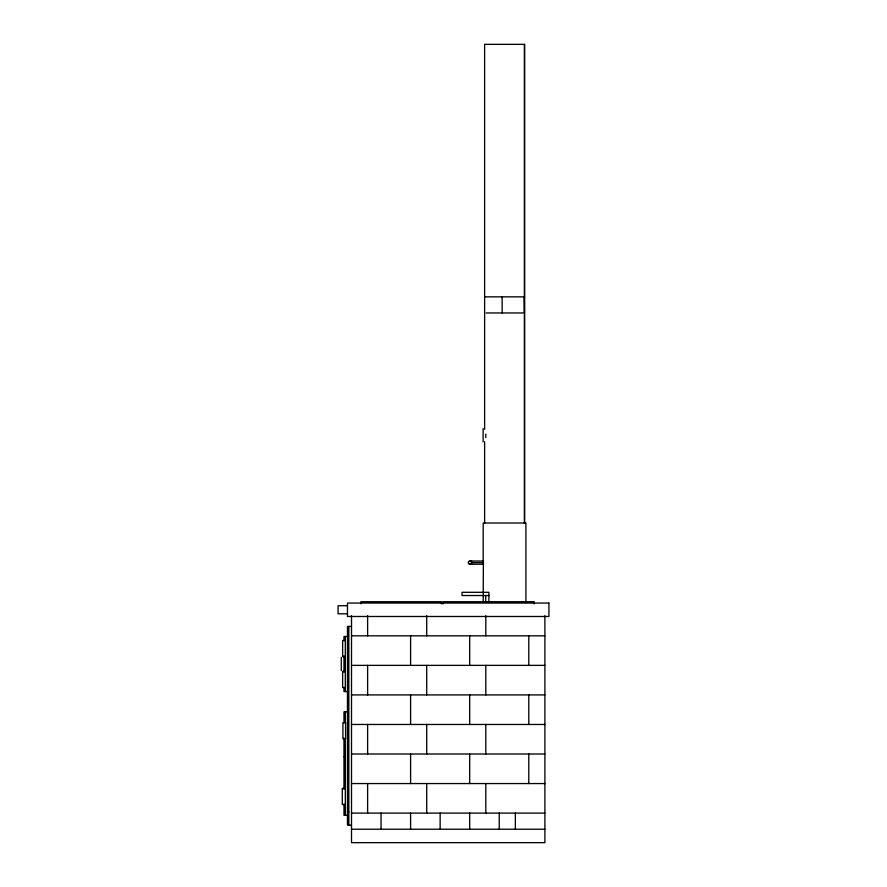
<?xml version="1.0" encoding="UTF-8"?>
<svg xmlns="http://www.w3.org/2000/svg" width="887" height="887" viewBox="0 0 887 887"><rect width="100%" height="100%" fill="white"/><g stroke="black" fill="none" stroke-linecap="round" stroke-linejoin="round"><path stroke-width="1.33" d="M483.36 563.866L483.193 601.785M525.902 601.752L525.902 523.008L483.193 523.008L483.193 564.376M483.249 564.187L483.193 560.883M471.075 563.766L469.522 564.187L468.325 562.624M484.624 296.846L524.605 296.846M486.22 312.956L523.097 312.956M524.417 312.956L524.228 296.846M483.637 561.016L469.933 561.016L470.742 561.227M471.551 562.624A1.608 1.608 0 0 0 469.134 561.227A1.608 1.608 0 0 0 469.134 564.021A1.608 1.608 0 0 0 471.551 562.624L483.637 562.624M469.933 564.243L483.637 564.243M488.903 595.532L462.049 595.532L462.049 592.305L488.914 592.305L488.903 602.251M347.471 605.743L338.069 605.743L338.069 613.793L347.471 613.793M351.507 626.422L347.471 626.422L347.471 825.187L351.507 825.187M351.507 635.824L544.895 635.824M347.471 636.489L343.979 636.489L343.979 640.625M345.32 640.525L342.637 640.525L342.637 656.635L345.32 656.635M351.507 665.372L544.895 665.372M345.32 671.415L342.637 671.415L342.637 687.525L345.32 687.525M347.471 691.561L343.979 691.561L343.979 687.425M351.507 694.92L544.895 694.92M347.471 711.84L343.979 711.84L343.979 722.872M351.507 724.468L544.895 724.468M351.507 754.005L544.895 754.005M343.979 756.7L345.32 756.7M351.507 783.554L544.895 783.554M344.976 788.388L342.293 788.388L342.293 804.509L344.976 804.509M347.471 811.76L348.813 811.76M351.507 813.102L544.895 813.102M347.471 815.253L343.979 815.253L343.979 804.221M351.507 829.223L544.895 829.223M544.895 615.678L544.895 842.65L351.507 842.65L351.507 615.678M534.151 603.859L534.151 601.708L442.824 601.708L442.824 603.859M528.785 635.824L528.785 665.372M528.785 694.92L528.785 724.468M528.785 754.005L528.785 783.554M524.605 523.119L524.605 44.35L484.624 44.35L484.624 429.297M524.417 44.35L524.417 523.119M515.347 813.102L515.347 829.223M502.142 296.846L502.142 312.956M499.237 813.102L499.237 829.223M485.81 434.076L485.81 437.546M485.81 615.678L485.81 635.824M485.81 665.372L485.81 694.92M485.81 724.468L485.81 754.005M485.81 783.554L485.81 813.102M485.71 595.532L485.71 602.251M484.624 441.715L484.624 523.119M483.116 428.543L483.116 441.926M471.551 561.016L471.551 564.243M469.689 635.824L469.689 665.372M469.689 694.92L469.689 724.468M469.689 754.005L469.689 783.554M469.689 813.102L469.689 829.223M441.482 603.859L441.482 601.708L360.898 601.708L360.898 603.859M440.14 813.102L440.14 829.223M426.714 615.678L426.714 635.824M426.714 665.372L426.714 694.92M426.714 724.468L426.714 754.005M426.714 783.554L426.714 813.102M410.592 635.824L410.592 665.372M410.592 694.92L410.592 724.468M410.592 754.005L410.592 783.554M410.592 813.102L410.592 829.223M381.044 813.102L381.044 829.223M367.617 615.678L367.617 635.824M367.617 665.372L367.617 694.92M367.617 724.468L367.617 754.005M367.617 783.554L367.617 813.102M348.813 626.422L348.813 825.187M345.32 636.489L345.32 691.561M345.32 711.84L345.32 722.717M345.32 739.026L345.32 815.253M343.979 655.77L343.979 672.291M343.979 738.039L343.979 789.375M341.295 657.334L341.295 670.716M548.931 603.049L347.471 603.049L347.471 616.487L548.931 616.487L548.931 603.049M345.597 722.661L342.903 722.661L342.903 738.782L345.597 738.782L345.597 722.661"/></g></svg>
